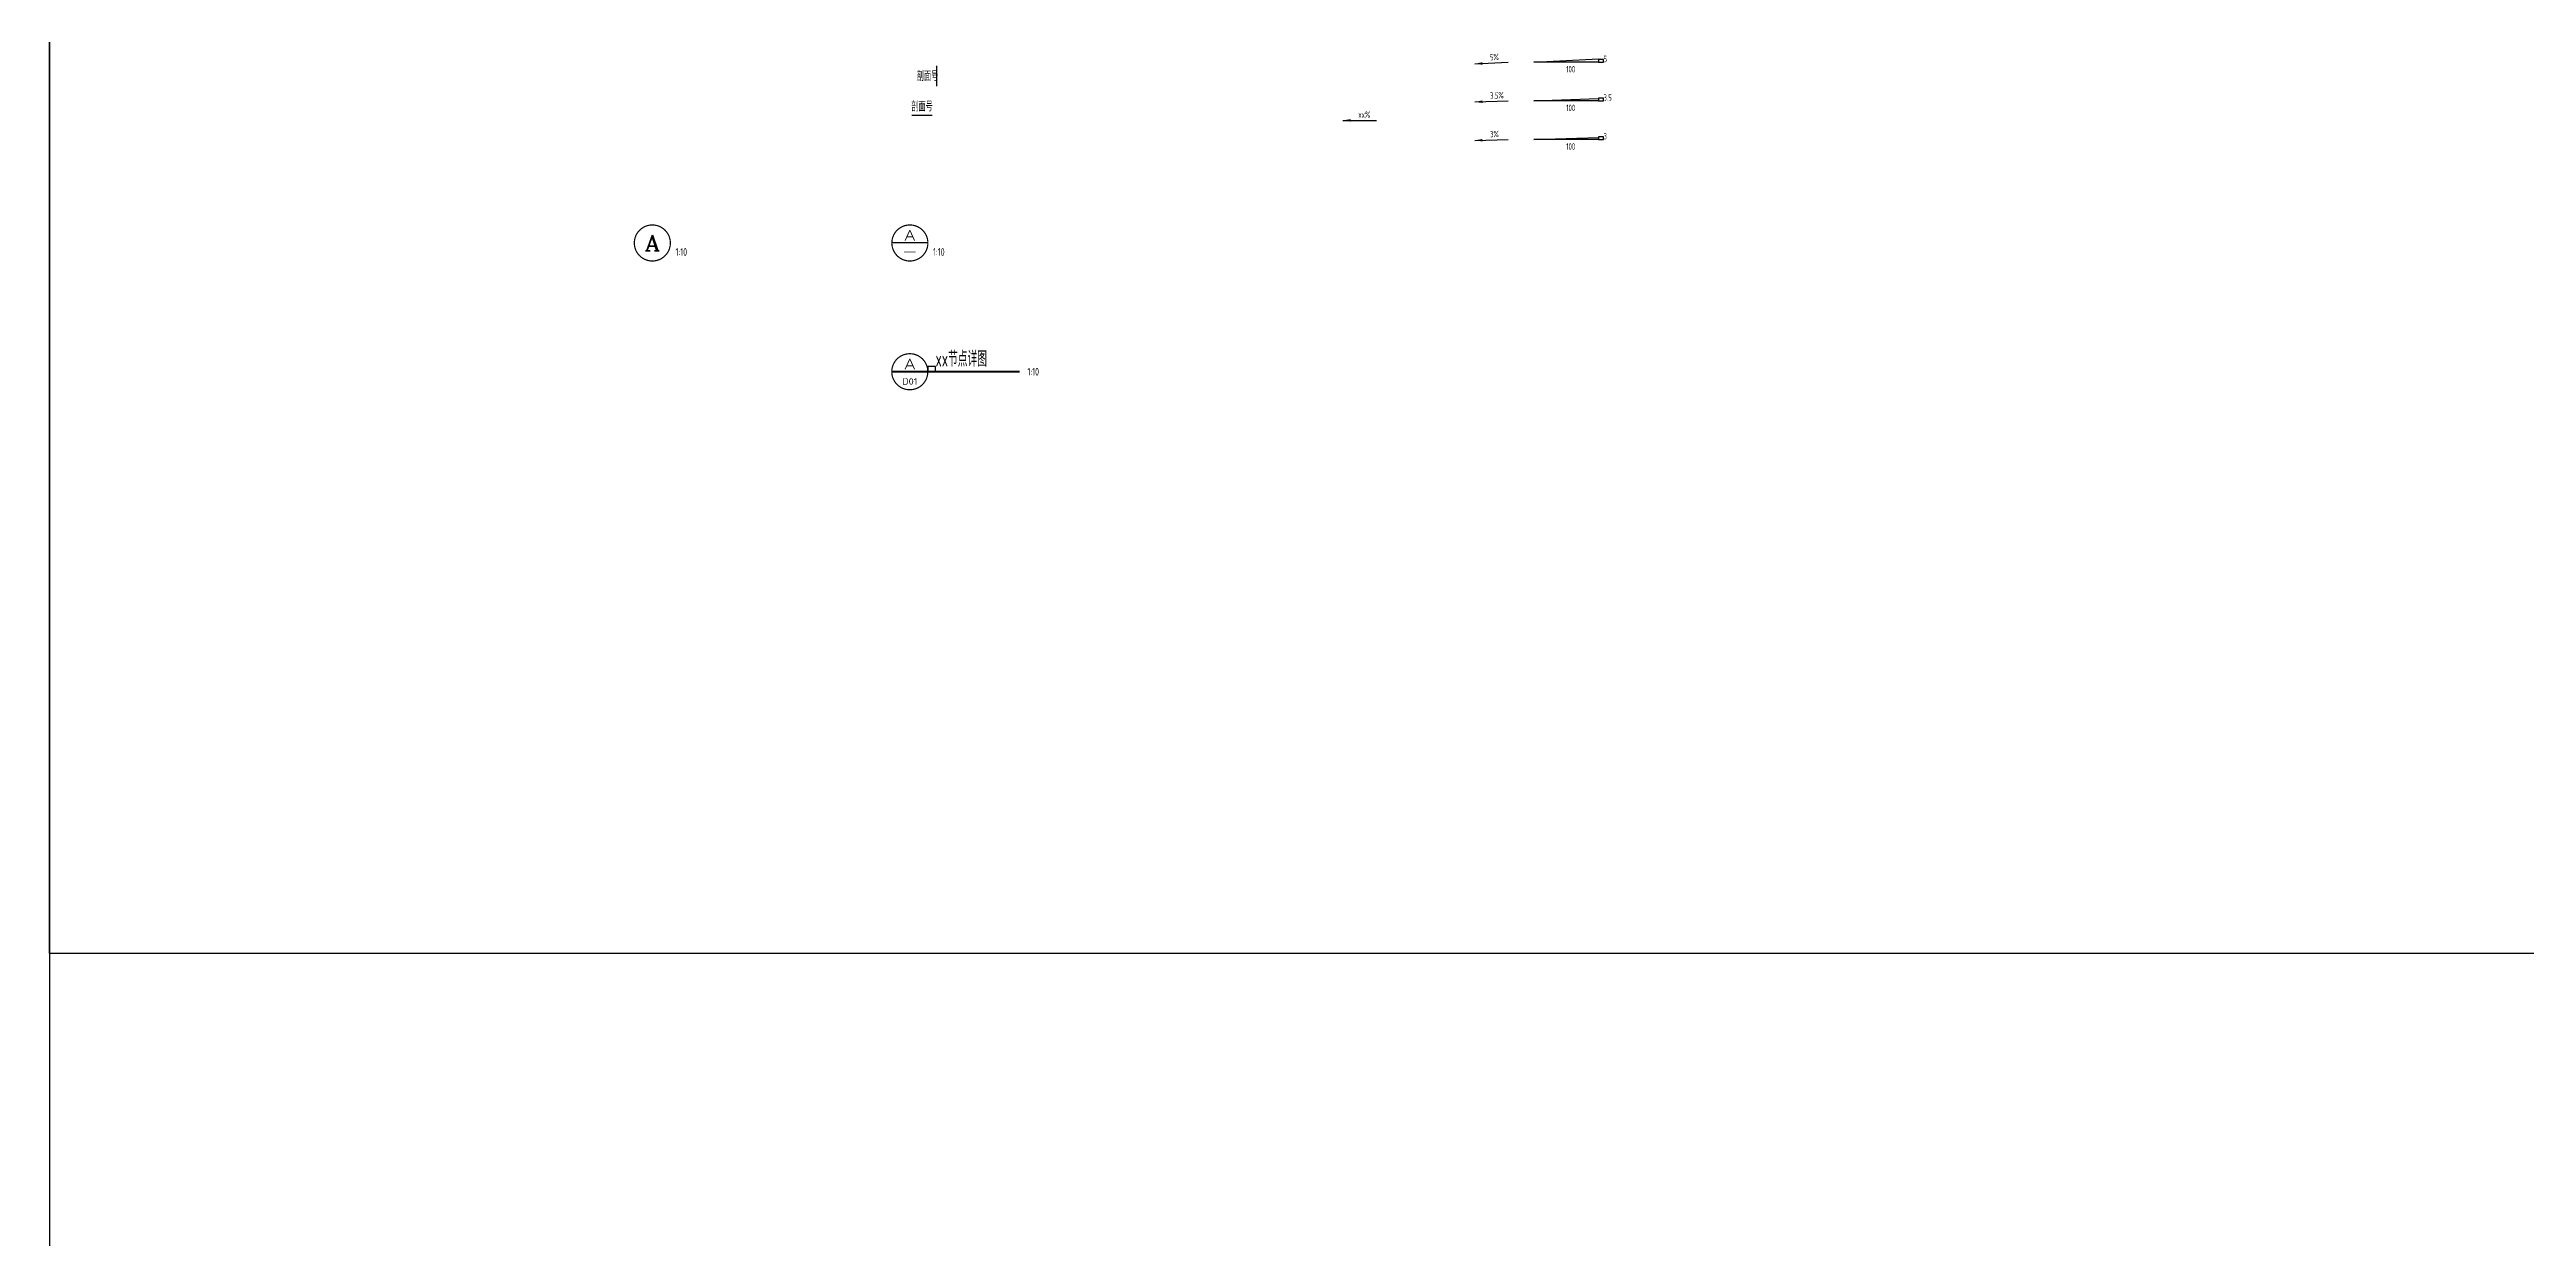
# Model space of a CAD drawing. Extents: x -469675 to 2400000, y -476501 to 2085364.
# Drawn here: x 0 to 9621, y -311086 to -306469 of the extents above; entities that cross this region are included whole.
import ezdxf
from ezdxf.enums import TextEntityAlignment as Align

# ---------------------------------------------------------------- set-up
doc = ezdxf.new("R2010")
doc.units = 0
doc.header["$LTSCALE"] = 1000
doc.header["$MEASUREMENT"] = 0
for name, color, linetype in [('C-DETAIL_STEEL_TEXT', 7, 'CONTINUOUS'), ('C-DETAIL_TEXT', 4, 'CONTINUOUS'), ('C-PLAN_SECMK', 4, 'CONTINUOUS')]:
    doc.layers.add(name, color=color, linetype=linetype)
doc.layers.add('C-注释', color=30, linetype='CONTINUOUS', plot=False)
doc.styles.add('COMPLEX', font='complex.shx', dxfattribs={"bigfont": 'gbhzfs.shx'})
doc.styles.add('DIM_FONT', font='gbxwxt.shx', dxfattribs={"width": 0.7, "bigfont": 'gbhzfs.shx'})
doc.styles.add('GBSTYLE', font='gbxwxt.shx', dxfattribs={"width": 0.7, "bigfont": 'gbhzfs.shx'})
doc.dimstyles.new('LEADER10', dxfattribs={"dimscale": 0.1, "dimtxt": 280, "dimasz": 300, "dimexe": 150, "dimexo": 150, "dimgap": 120, "dimtad": 1, "dimdec": 0, "dimzin": 0, "dimdsep": 46, "dimtxsty": 'DIM_FONT', "dimcen": 0.09, "dimclrd": 3, "dimclre": 3, "dimclrt": 7, "dimazin": 0, "dimtfac": 1, "dimtdec": 0, "dimtix": 1, "dimtmove": 2, "dimatfit": 3, "dimfxl": 0, "dimtolj": 1, "dimtzin": 0, "dimarcsym": 0})

# ---------------------------------------------------------------- blocks, each defined once
blk = doc.blocks.new('节点号1')
at = {"layer": 'C-DETAIL_TEXT', "const_width": 46.7, "flags": 128}
blk.add_lwpolyline([(-700, 0, 1), (700, 0, 1)], format="xyb", close=True, dxfattribs=at)
at = {"layer": 'C-DETAIL_TEXT', "style": 'COMPLEX', "width": 0.257453}
blk.add_attdef('节点号', text='', height=600, rotation=360, dxfattribs=at).set_placement((-300, -300), (300, -300), align=Align.FIT)
at = {"layer": 'C-DETAIL_TEXT', "style": 'GBSTYLE', "width": 0.7}
blk.add_attdef('比例', (900, -500), '', height=300, rotation=360, dxfattribs=at)
blk = doc.blocks.new('节点号2')
at = {"layer": 'C-DETAIL_TEXT'}
blk.add_line((700, 0), (-700, 0), dxfattribs=at)
at = {"layer": 'C-DETAIL_TEXT', "const_width": 46.7, "flags": 128}
blk.add_lwpolyline([(-700, 0, 1), (700, 0, 1)], format="xyb", close=True, dxfattribs=at)
at = {"layer": 'C-DETAIL_TEXT', "style": 'COMPLEX', "width": 0.257453}
blk.add_attdef('节点号', text='', height=400, rotation=360, dxfattribs=at).set_placement((-200, 100), (200, 100), align=Align.FIT)
at = {"layer": 'C-DETAIL_TEXT', "style": 'GBSTYLE', "width": 2.290909}
blk.add_attdef('-', text='', height=250, dxfattribs=at).set_placement((-300, -450), (300, -450), align=Align.FIT)
at = {"layer": 'C-DETAIL_TEXT', "style": 'GBSTYLE', "width": 0.7}
blk.add_attdef('比例', (900, -500), '', height=300, dxfattribs=at)
blk = doc.blocks.new('剖面号')
at = {"layer": 'C-PLAN_SECMK', "color": 3, "const_width": 50, "flags": 128}
blk.add_lwpolyline([(400, 0), (-400, 0)], dxfattribs=at)
at = {"layer": 'C-PLAN_SECMK', "style": 'GBSTYLE', "width": 0.7}
blk.add_attdef('剖面号', text='', height=400, rotation=360, dxfattribs=at).set_placement((0, 350), align=Align.MIDDLE_CENTER)

msp = doc.modelspace()

# ---------------------------------------------------------------- linework, layer by layer
at = {"layer": 'C-DETAIL_STEEL_TEXT', "color": 3, "ltscale": 0.1}
for points in [[(6016.0406, -306518.2948), (5766.0406, -306518.2948), (6016.0406, -306505.7948)], [(6016.0406, -306818.2948), (5766.0406, -306818.2948), (6016.0406, -306810.7948)]]:
    msp.add_lwpolyline(points, close=True, dxfattribs=at)
at = {"layer": 'C-DETAIL_STEEL_TEXT', "color": 3}
msp.add_lwpolyline([(6016.0406, -306668.2948), (5766.0406, -306668.2948), (6016.0406, -306659.5448)], close=True, dxfattribs=at)
at = {"layer": 'C-DETAIL_TEXT', "ltscale": 0.1, "const_width": 4.6667, "flags": 128}
msp.add_lwpolyline([(3271.4762, -307720.444, 1), (3411.4762, -307720.444, 1)], format="xyb", close=True, dxfattribs=at)
at = {"layer": 'C-DETAIL_TEXT', "color": 3, "ltscale": 0.1, "const_width": 7, "flags": 128}
msp.add_lwpolyline([(3768.4762, -307720.444), (3271.4762, -307720.444)], dxfattribs=at)
at = {"layer": 'C-注释'}
msp.add_line((0, 0), (0, -476500.8912), dxfattribs=at)
for points in [[(0, -302909.1929), (24515.1148, -302909.1929), (24515.1148, -309979.4668), (0, -309979.4668)], [(6036.0406, -306508.2948), (6016.0406, -306508.2948), (6016.0406, -306518.2948), (6036.0406, -306518.2948)], [(6036.0406, -306658.2948), (6016.0406, -306658.2948), (6016.0406, -306668.2948), (6036.0406, -306668.2948)], [(6036.0406, -306808.2948), (6016.0406, -306808.2948), (6016.0406, -306818.2948), (6036.0406, -306818.2948)], [(3441.4762, -307700.444), (3411.4762, -307700.444), (3411.4762, -307720.444), (3441.4762, -307720.444)]]:
    msp.add_lwpolyline(points, close=True, dxfattribs=at)

# ---------------------------------------------------------------- block references
at = {"layer": 'C-DETAIL_TEXT'}
ref = msp.add_blockref('节点号1', (2341.4762, -307220.444), dxfattribs=dict(at, xscale=0.09999999962747097, yscale=0.09999999962747097, zscale=0.09999999962747097))
ref.add_attrib('节点号', 'A', dxfattribs={"height": 60, "style": 'COMPLEX', "width": 1.166667}).set_placement((2311.4762, -307250.444), (2371.4762, -307250.444), align=Align.FIT)
ref.add_attrib('比例', '1:10', (2431.4762, -307270.444), dxfattribs={"height": 30, "rotation": 359.99999987, "style": 'GBSTYLE', "width": 0.7})
ref = msp.add_blockref('节点号2', (3341.8082, -307220.444), dxfattribs=dict(at, xscale=0.09999999962747097, yscale=0.09999999962747097, zscale=0.09999999962747097))
ref.add_attrib('节点号', 'A', dxfattribs={"height": 40, "style": 'COMPLEX', "width": 1.166667}).set_placement((3321.8082, -307210.444), (3361.8082, -307210.444), align=Align.FIT)
ref.add_attrib('-', '-', dxfattribs={"height": 25, "style": 'GBSTYLE', "width": 2.290909}).set_placement((3311.8082, -307265.444), (3371.8082, -307265.444), align=Align.FIT)
ref.add_attrib('比例', '1:10', (3431.8082, -307270.444), dxfattribs={"height": 30, "style": 'GBSTYLE', "width": 0.7})
at = {"layer": 'C-PLAN_SECMK', "ltscale": 100}
ref = msp.add_blockref('剖面号', (3445.4607, -306571.6895), dxfattribs=dict(at, xscale=0.1000000000931323, yscale=0.1000000000931323, zscale=0.1000000000931323, rotation=90))
ref.add_attrib('剖面号', '剖面号', dxfattribs={"height": 40, "style": 'GBSTYLE', "width": 0.7}).set_placement((3410.4607, -306571.6895), align=Align.MIDDLE_CENTER)
at = {"layer": 'C-PLAN_SECMK', "ltscale": 100, "xscale": 0.09999999962747097, "yscale": 0.09999999962747097, "zscale": 0.09999999962747097}
msp.add_blockref('剖面号', (3388.9743, -306724.838), dxfattribs=at).add_auto_attribs({'剖面号': '剖面号'})

# ---------------------------------------------------------------- texts
at = {"layer": 'C-DETAIL_STEEL_TEXT', "ltscale": 0.1, "style": 'GBSTYLE', "width": 0.7}
for s, p in [('5', (6036.0406, -306518.2948)), ('100', (5891.0406, -306558.2948)), ('3', (6036.0406, -306818.2948)), ('100', (5891.0406, -306858.2948))]:
    msp.add_text(s, height=25, rotation=359.99999995, dxfattribs=at).set_placement(p)
at = {"layer": 'C-DETAIL_STEEL_TEXT', "style": 'GBSTYLE', "width": 0.7}
for s, p in [('100', (5891.0406, -306708.2948)), ('3.5', (6036.0406, -306668.2948))]:
    msp.add_text(s, height=25, rotation=359.99999995, dxfattribs=at).set_placement(p)
at = {"layer": 'C-DETAIL_TEXT', "ltscale": 0.25, "style": 'GBSTYLE', "width": 0.7}
for s, rotation, p in [('5%%%', 2.86240517, (5595.6286, -306511.8029)), ('xx%%%', 359.99999995, (5083.8587, -306734.4833)), ('3.5%%%', 2.00453398, (5595.7337, -306660.7494)), ('3%%%', 1.71835795, (5595.7723, -306810.3984))]:
    msp.add_text(s, height=25, rotation=rotation, dxfattribs=at).set_placement(p)
at = {"layer": 'C-DETAIL_TEXT', "color": 30, "ltscale": 0.1, "style": 'GBSTYLE', "width": 0.7}
msp.add_text('xx节点详图', height=60, rotation=0.00000003, dxfattribs=at).set_placement((3441.4762, -307700.444))
at = {"layer": 'C-DETAIL_TEXT', "color": 3, "ltscale": 0.1, "style": 'GBSTYLE', "width": 0.7}
msp.add_text('1:10', height=30, rotation=359.99999987, dxfattribs=at).set_placement((3798.4762, -307735.444))
at = {"layer": 'C-DETAIL_TEXT', "ltscale": 0.1}
for tag, text, height, style, width, p, p2 in [('A', '', 40, 'COMPLEX', 1.166667, (3321.4762, -307710.444), (3361.4762, -307710.444)), ('D01', '-', 25, 'GBSTYLE', 0.969231, (3311.4762, -307770.444), (3371.4762, -307770.444))]:
    msp.add_attdef(tag, text=text, height=height, dxfattribs=dict(at, style=style, width=width)).set_placement(p, p2, align=Align.FIT)

# ---------------------------------------------------------------- leaders
at = {"layer": 'C-DETAIL_TEXT', "ltscale": 0.25}
for points in [[(5536.2028, -306524.7867), (5666.0406, -306518.2948)], [(5536.1202, -306672.842), (5666.0406, -306668.2948)], [(5023.8587, -306744.4833), (5153.8587, -306744.4833)], [(5536.0991, -306822.1931), (5666.0406, -306818.2948)]]:
    msp.add_leader(points, dimstyle='LEADER10', dxfattribs=at)

doc.saveas('drawing.dxf')
